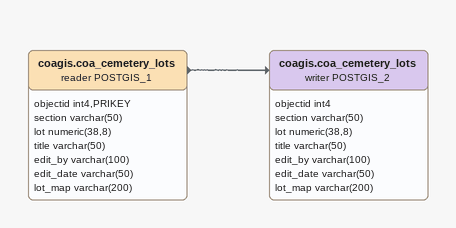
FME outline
coagis.coa_cemetery_lots (reader POSTGIS_1)
    attributes: objectid int4,PRIKEY, section varchar(50), lot numeric(38,8), title varchar(50), edit_by varchar(100), edit_date varchar(50), lot_map varchar(200)
    -> coagis.coa_cemetery_lots (writer POSTGIS_2)
coagis.coa_cemetery_lots (writer POSTGIS_2)
    attributes: objectid int4, section varchar(50), lot numeric(38,8), title varchar(50), edit_by varchar(100), edit_date varchar(50), lot_map varchar(200)
